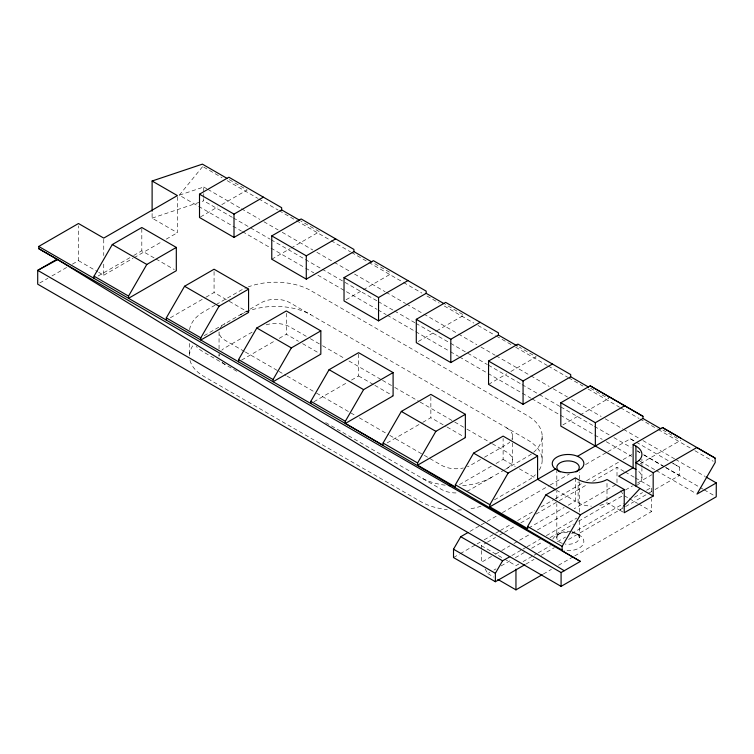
<?xml version="1.0" encoding="UTF-8"?>
<svg xmlns="http://www.w3.org/2000/svg" width="754" height="754" viewBox="0 0 754 754"><rect width="100%" height="100%" fill="white"/><g stroke="black" fill="none" stroke-linecap="round" stroke-linejoin="round"><path stroke-width="0.57" stroke-dasharray="3.77 2.83" d="M72.356 264.173L78.473 260.639L78.482 225.842M98.68 272.307L103.732 275.229L103.75 261.393M177.388 196.756L177.369 232.722L152.101 218.142L152.11 212.374M232.307 217.331L203.74 200.837L203.74 198.538M203.75 197.378L203.75 192.77M203.75 191.62L203.759 187.011L179.292 195.192L197.633 205.785M351.477 380.073L358.593 375.963L358.593 353.833M562.427 543.427A11.235 6.484 0 0 1 556.81 537.819L556.82 503.757M556.82 499.063L556.82 490.845M556.82 486.141L556.82 470.873M575.33 477.885L575.311 501.108L578.12 502.729A20.415 11.772 0.1 0 0 591.494 506.151M578.12 502.729L578.13 481.834M579.27 537.819L579.27 519.025M579.279 511.985L579.279 472.07M606.998 500.411L606.998 481.834M641.908 477.772L641.918 468.451M641.918 467.282L641.918 459.129M624.152 471.438L617.017 467.32L616.989 484.011L574.143 508.743M556.81 537.819L557.197 536.141A11.235 6.484 0 0 1 570.948 531.551M179.292 195.192L202.685 166.521M599.864 505.397A20.415 11.772 0.1 0 0 606.989 502.729L619.845 510.222L622.945 506.876M636.734 485.491L639.175 483.672A20.433 11.828 -0.2 0 0 635.952 469.403M39.736 282.995L47.888 278.292M51.969 275.936L67.257 267.114M98.105 276.039L132.657 256.087M133.675 255.502L141.809 250.809L155.004 258.424M200.526 216.907L217.755 206.954M221.808 204.617L247.152 189.98L227.953 178.896M103.732 275.229L132.987 258.339M133.995 257.764L162.242 241.459M166.276 239.131L177.369 232.722M170.366 317.754L204.918 297.802M205.936 297.217L214.07 292.524L228.273 300.723M271.77 259.206L290.017 248.679M291.035 248.085L319.413 231.704L300.535 220.809M215.126 305.153L204.098 311.525A50.028 28.878 0 0 0 189.442 331.948M216.125 304.578L240.196 290.686A50.028 28.878 0 0 1 247.237 287.302M204.098 335.7L249.093 309.715M250.102 309.14L261.129 302.769A20.415 11.791 0 0 1 289.998 302.769L527.508 439.893A50.028 28.878 0 0 1 538.959 470.487M252.1 332.156L225.031 347.783A20.415 11.791 0 0 0 221.789 350.224M241.61 360.063L275.153 340.695M279.216 338.348L286.332 334.248L298.509 341.279M346.058 299.762L362.278 290.394M363.296 289.809L391.675 273.419M313.871 401.778L347.415 382.419M418.319 341.477L435.558 331.534M436.566 330.94L463.936 315.144L445.058 304.248M387.151 442.918L421.703 422.966M422.721 422.381L430.854 417.688L446.076 426.472M488.554 384.37L506.801 373.833M510.854 371.496L536.198 356.859L519.308 347.113M480.505 459.525L470.477 465.322A20.415 11.791 0 0 1 467.376 466.783M484.511 457.216L506.575 444.483A20.415 11.791 0 0 0 509.817 442.042M459.412 484.634L491.938 465.859M496 463.512L503.116 459.403L503.116 438.442M562.852 424.917L608.459 398.583L608.44 396.397M504.567 469.808L470.477 489.487A20.415 11.791 0 0 1 466.245 491.363M505.444 469.299L527.508 456.566A50.028 28.878 0 0 0 527.508 415.718L310.94 290.686A50.028 28.878 0 0 0 248.33 286.878M494.417 499.845L527.508 480.741A50.028 28.878 0 0 0 535.453 474.756M469.978 531.372L480.119 525.51M481.127 524.925L486.198 521.994M487.216 521.41L497.348 515.548M502.418 512.616L549.063 485.67M550.071 485.086L569.336 473.955M585.556 464.577L606.847 452.268M607.865 451.684L630.372 438.79L635.349 441.665M453.512 557.555L459.28 554.218M460.242 553.662L476.057 544.529M477.065 543.945L480.109 542.192M484.162 539.845L499.384 531.061M500.392 530.477L511.551 524.03M517.64 520.514L534.878 510.552M540.967 507.037L554.143 499.421M555.161 498.837L582.54 483.012M586.603 480.675L621.089 460.751M481.306 549.006L481.306 545.67L486.368 542.748M487.386 542.164L495.482 537.489M499.534 535.142L503.587 532.805M504.596 532.22L515.736 525.792M520.807 522.871L530.929 517.018M536 514.096L558.28 501.231M559.289 500.647L587.649 484.275M592.71 481.354L617.017 467.32M528.62 528.054L564.152 507.546M568.205 505.208L575.311 501.108L556.961 490.486M640.212 463.71L680.73 440.308M491.504 556.452L481.306 562.343L481.306 550.118M495.585 554.096L500.684 551.155M501.712 550.561L509.874 545.849M513.945 543.493L529.251 534.661M537.413 529.949L570.062 511.099M511.834 555.528L521.975 549.675M522.993 549.091L526.038 547.338M527.055 546.754L540.241 539.138M546.33 535.632L576.753 518.073M625.452 489.977L632.549 485.878M637.62 482.956L651.824 474.756M485.095 568.912L487.8 573.596L489.846 572.418M493.927 570.062L495.962 568.884M501.061 565.943L511.269 560.052M515.35 557.696L525.547 551.805M531.664 548.271L542.889 541.787M550.034 537.668L573.492 524.124M578.601 521.174L623.483 495.265L628.516 498.158M556.848 535.104L560.099 533.229M518.997 563.926L515.953 565.679L504.746 559.204M523.05 561.589L533.172 555.736M534.19 555.151L537.225 553.398M538.233 552.814L550.392 545.792M557.479 541.702L565.585 537.027M571.664 533.521L623.313 503.691M634.453 497.263L642.559 492.588M646.612 490.251L651.673 487.32L651.673 493.078M525.896 564.105L534.03 559.411M541.146 555.302L554.369 547.668M568.61 539.449L624.548 507.15M625.566 506.565L654.038 490.128M655.056 489.534L679.467 475.444L679.458 467.112L673.143 463.465M543.304 574.067L551.4 569.383M558.497 565.293L573.681 556.518M574.699 555.934L651.673 511.495L651.673 498.837M623.115 459.582L631.805 454.596M152.101 218.142L203.74 200.837M519.327 468.799L535.557 478.111M374.785 263.674L390.685 272.854M590.58 388.253L608.459 398.583M662.841 429.978L679.74 439.733M203.703 167.105L222.053 177.699M227.152 180.649L257.736 198.302M258.754 198.896L278.132 210.074M279.15 210.668L295.455 220.083M296.482 220.668L330.12 240.092M331.147 240.686L350.516 251.864M351.534 252.458L367.848 261.874M368.866 262.467L402.513 281.892M403.531 282.477L421.882 293.07M426.981 296.02L439.214 303.08M444.313 306.02L473.88 323.089M477.961 325.445L495.293 335.455M496.311 336.039L511.608 344.87M515.679 347.226L547.291 365.473M548.309 366.067L567.677 377.245M568.695 377.839L582.974 386.076M588.073 389.017L619.647 407.254M620.665 407.839L638.968 418.404M639.986 418.988L657.271 428.969M658.289 429.554L690.824 448.347M694.896 450.694L713.199 461.26M203.759 187.011L206.813 188.773M207.84 189.367L240.441 208.189M241.459 208.773L259.8 219.367M263.881 221.723L278.141 229.951M282.222 232.307L312.787 249.96M316.868 252.307L333.164 261.723M334.192 262.307L350.487 271.723M354.568 274.079L385.134 291.723M386.152 292.316L405.52 303.494M406.538 304.079L422.834 313.494M423.861 314.079L457.48 333.494M458.498 334.079L476.839 344.672M480.92 347.029L495.18 355.257M496.207 355.85L529.826 375.266M530.844 375.85L549.185 386.444M553.266 388.791L567.526 397.028M571.607 399.384L601.155 416.444M605.236 418.8L622.559 428.8M623.577 429.384L638.855 438.206M642.936 440.562L674.519 458.8M675.537 459.384L705.094 476.453M630.372 438.79L634.887 441.392M636.348 442.24L679.458 467.112M233.325 217.915L249.649 227.34M250.677 227.934L270.055 239.122M271.082 239.715L321.072 268.565M322.09 269.159L377.188 300.959M378.206 301.553L393.513 310.384M394.531 310.978L414.936 322.75M415.954 323.343L449.629 342.778M450.647 343.362L487.376 364.568M488.394 365.153L521.042 384.003M522.06 384.597L538.384 394.012M539.412 394.606L559.817 406.387M560.835 406.971L593.483 425.822M594.501 426.406L609.807 435.247M613.888 437.593L631.06 447.518M639.59 452.419L637.526 450.704M643.577 454.728L664.51 466.811M665.509 467.386L679.467 475.444M198.651 206.37L241.459 231.082M242.477 231.667L269.989 247.557M271.006 248.141L304.635 267.557M305.653 268.151L313.805 272.854M317.886 275.21L376.991 309.328M378.008 309.922L386.161 314.625M387.179 315.219L414.7 331.1M415.718 331.685L449.346 351.1M450.364 351.694L458.517 356.397M459.535 356.991L487.056 372.872M488.074 373.466L530.873 398.169M531.89 398.762L559.411 414.643M560.429 415.237L602.21 439.356M606.282 441.712L631.767 456.415M639.92 461.128L655.207 469.949M656.225 470.534L695.97 493.484M625.17 472.023L634.35 477.32M635.368 477.904L651.673 487.32M629.524 498.743L637.573 503.38M638.581 503.955L651.673 511.495M619.845 510.222L624.227 512.758M306.275 336.341L289.998 326.944A20.415 11.791 0 0 0 265.351 325.078M310.337 338.687L321.524 345.144M322.542 345.728L343.89 358.056M348.97 360.996L381.515 379.78M382.523 380.365L393.711 386.821M394.728 387.405L419.13 401.496M420.148 402.089L453.701 421.458M454.719 422.042L465.897 428.498M466.914 429.092L491.316 443.173M492.334 443.767L506.575 451.985A20.415 11.791 0 0 1 506.575 468.649M156.012 259.008L174.287 269.555M229.291 301.317L248.575 312.448M302.571 343.617L319.819 353.579M358.593 375.963L373.814 384.757M374.832 385.341L393.098 395.888M447.094 427.056L465.359 437.603M575.981 533.229L579.232 535.104M244.353 351.439L225.031 340.28A20.415 11.791 0 0 1 219.056 331.948L219.056 349.215M245.37 352.024L277.906 370.808M278.923 371.392L286.039 375.501M287.057 376.095L315.521 392.532M316.539 393.117L355.172 415.426M359.243 417.773L388.725 434.794M389.743 435.378L423.296 454.747M424.313 455.341L441.599 465.322A20.415 11.791 0 0 0 463.352 467.989M78.473 260.639L97.671 271.723M231.129 367.98L204.098 352.372A50.028 28.878 0 0 1 196.144 346.388M233.58 369.394L237.651 371.741M325.69 422.57L441.599 489.487A20.415 11.791 0 0 0 456.038 492.946M481.306 545.67L503.729 558.62M487.8 573.596L493.832 577.083M666.018 467.734L699.156 486.924M700.155 487.508L703.171 489.252M704.179 489.827L714.217 495.642M637.055 450.986L640.042 452.711M644.039 455.03L664.01 466.575M503.116 459.403L515.274 466.462M620.778 490.571L622.945 494.322M542.154 436.142L542.154 460.317M512.55 436.142L512.55 441.901M512.55 443.05L512.55 460.317M430.854 396.717L430.854 417.688M286.332 313.278L286.332 334.248M219.056 353.814L219.056 356.124A20.415 11.791 0 0 1 219.367 354.069M214.07 271.553L214.07 292.524M189.442 343.456L189.442 356.124A50.028 28.878 0 0 1 194.607 343.343M141.809 228.669L141.809 250.809M103.75 239.263L103.75 255.568M572.135 532.739A15.825 9.133 0 0 1 583.323 543.936A15.825 9.133 0 0 1 563.945 550.392M552.757 539.204A15.825 9.133 0 0 1 568.045 532.428M225.031 364.455A20.415 11.791 0 0 1 221.789 362.014M219.744 328.895A20.415 11.791 0 0 1 225.031 323.607M506.575 427.81A20.415 11.791 0 0 1 511.853 439.196M190.008 360.431A50.028 28.878 0 0 0 204.098 376.548L420.666 501.58A50.028 28.878 0 0 0 447.339 509.6M240.196 314.861A50.028 28.878 0 0 1 310.94 314.861M491.41 477.405A50.028 28.878 0 0 1 460.383 485.755M445.199 485.18A50.028 28.878 0 0 1 420.666 477.405M481.052 506.17A50.028 28.878 0 0 1 468.988 509.054M461.476 509.864A50.028 28.878 0 0 1 457.122 510.034M571.881 531.721A11.235 6.484 0 0 1 578.752 539.76A11.235 6.484 0 0 1 565.132 544.077"/><path stroke-width="1.13" d="M152.11 211.214L152.12 180.998L202.402 164.146L226.935 178.312M176.313 247.425L176.313 270.724L128.548 298.301L128.548 296.096L146.804 264.466L176.313 247.425L141.809 227.51L112.299 244.541L94.043 276.171L94.043 278.386M248.575 289.15L248.575 312.448L200.809 340.026L200.809 337.82L219.075 306.181L248.575 289.15L214.07 269.225L184.56 286.256L166.304 317.896L166.304 320.101M310.827 403.541L310.827 401.335L329.083 369.696L358.593 352.665L393.098 372.589L393.098 395.888L345.332 423.465L562.116 550.081L562.116 550.778L580.373 561.41L561.089 572.54L561.089 586.376L716.225 496.811L716.3 482.918L706.112 477.037M465.359 414.314L465.359 437.603L417.593 465.18L417.593 462.975L435.859 431.345L465.359 414.314L430.854 394.389L401.345 411.42L383.089 443.05L383.089 445.265L38.737 246.454L38.737 248.669L57.643 259.593L564.209 570.74M716.3 482.918L696.988 494.068L715.226 462.438L715.094 458.083L696.828 447.546L653.181 472.749L653.162 496.057L624.227 512.758L624.237 489.497L607.008 479.516A20.415 11.791 0 0 1 578.13 479.506L575.33 477.885L545.887 494.869L527.611 526.49L527.611 528.639L489.855 506.839L489.855 504.718L508.121 473.069L537.593 456.057L503.116 436.114L473.606 453.135L455.369 484.803L455.35 486.98L417.593 465.18M537.593 456.057L537.583 479.28L555.943 489.893M660.862 428.837L642.974 418.508L642.964 416.302L590.194 385.831L560.816 402.759L560.816 426.085L635.914 469.431M577.404 456.34L579.251 457.16A15.825 9.133 0.1 0 1 579.251 470.072A15.825 9.133 0.1 0 1 556.867 470.053L554.35 468.159A15.825 9.133 0.1 0 1 556.867 457.141A15.825 9.133 0.1 0 1 575.971 455.708L577.404 456.34L595.349 446L595.349 422.702L560.816 402.759M680.711 438.112L662.455 427.546L633.134 444.502L633.124 467.81L618.695 476.142L653.162 496.057M635.914 486.094L635.933 446.123L633.134 444.502M238.566 361.826L238.566 359.611L256.822 327.981L286.332 310.95L320.836 330.874L320.836 354.163L273.071 381.741L273.071 379.535L291.336 347.905L320.836 330.874M345.332 423.465L345.332 421.26L363.598 389.62L393.098 372.589M524.878 564.699L495.378 581.72L453.512 557.555L453.512 549.223L460.741 536.716L467.951 532.541M495.378 581.72L495.369 573.294L502.588 560.788L509.808 556.697L561.089 586.376M562.116 550.081L562.116 546.396L580.401 514.803L624.237 489.497M623.718 506.038L640.023 488.46M639.194 460.364L635.933 462.796L653.181 472.749M38.737 246.454L78.482 223.514L103.75 238.094L177.388 195.588L152.12 180.998M57.002 259.216L37.719 270.366L37.7 284.173L509.808 556.697M281.657 209.904L234.013 237.406L199.508 217.491L199.508 194.174L228.886 177.228L281.657 207.699L281.657 209.904L299.545 220.234M199.508 194.174L234.013 214.108L263.391 197.152M353.918 251.629L306.284 279.131L271.77 259.206L271.77 235.898L301.148 218.952L353.918 249.414L353.918 251.629L371.807 261.949M271.77 235.898L306.284 255.823L335.653 238.877M426.18 293.344L378.546 320.855L344.031 300.931L344.031 277.623L373.409 260.667L426.18 291.138L426.18 293.344L444.068 303.673M344.031 277.623L378.546 297.547L407.914 280.592M498.441 335.068L450.807 362.57L416.293 342.646L416.293 319.338L445.671 302.392L498.441 332.853L498.441 335.068L517.319 345.963M416.293 319.338L450.807 339.262L480.175 322.316M570.703 376.783L523.069 404.295L488.554 384.37L488.554 361.053L517.932 344.107L570.703 374.578L570.703 376.783L588.591 387.113M488.554 361.053L523.069 380.977L552.437 364.031M595.349 422.702L624.698 405.756M489.855 506.839L555.453 468.988M595.349 446L642.974 418.508M497.857 579.402L515.953 589.854L542.286 574.652M57.643 259.593L37.719 270.366L561.089 572.54M460.741 536.716L502.588 560.788M453.512 549.223L495.369 573.294M642.964 416.302L590.194 385.831M112.299 244.541L146.804 264.466M184.56 286.256L219.075 306.181M256.822 327.981L291.336 347.905M329.083 369.696L363.598 389.62M401.345 411.42L435.859 431.345M473.606 453.135L508.121 473.069M545.887 494.869L580.401 514.803M94.043 276.171L128.548 296.096M166.304 317.896L200.809 337.82M238.566 359.611L273.071 379.535M310.827 401.335L345.332 421.26M383.089 443.05L417.593 462.975M455.369 484.803L489.855 504.718M527.611 526.49L562.116 546.396M38.737 248.669L580.373 561.41M662.455 427.546L715.094 458.083M523.069 380.977L523.069 404.295M515.953 569.129L515.953 589.854M450.807 339.262L450.807 362.57M378.546 297.547L378.546 320.855M306.284 255.823L306.284 279.131M234.013 214.108L234.013 237.406M450.6 485.689A50.028 28.878 0 0 1 448.423 485.529M560.109 471.938A11.235 6.484 0.1 0 1 560.118 462.777A11.235 6.484 0.1 0 1 575.999 462.786A11.235 6.484 0.1 0 1 575.999 471.947M635.971 446.104A20.433 11.828 -0.2 0 1 639.185 460.364"/></g></svg>
